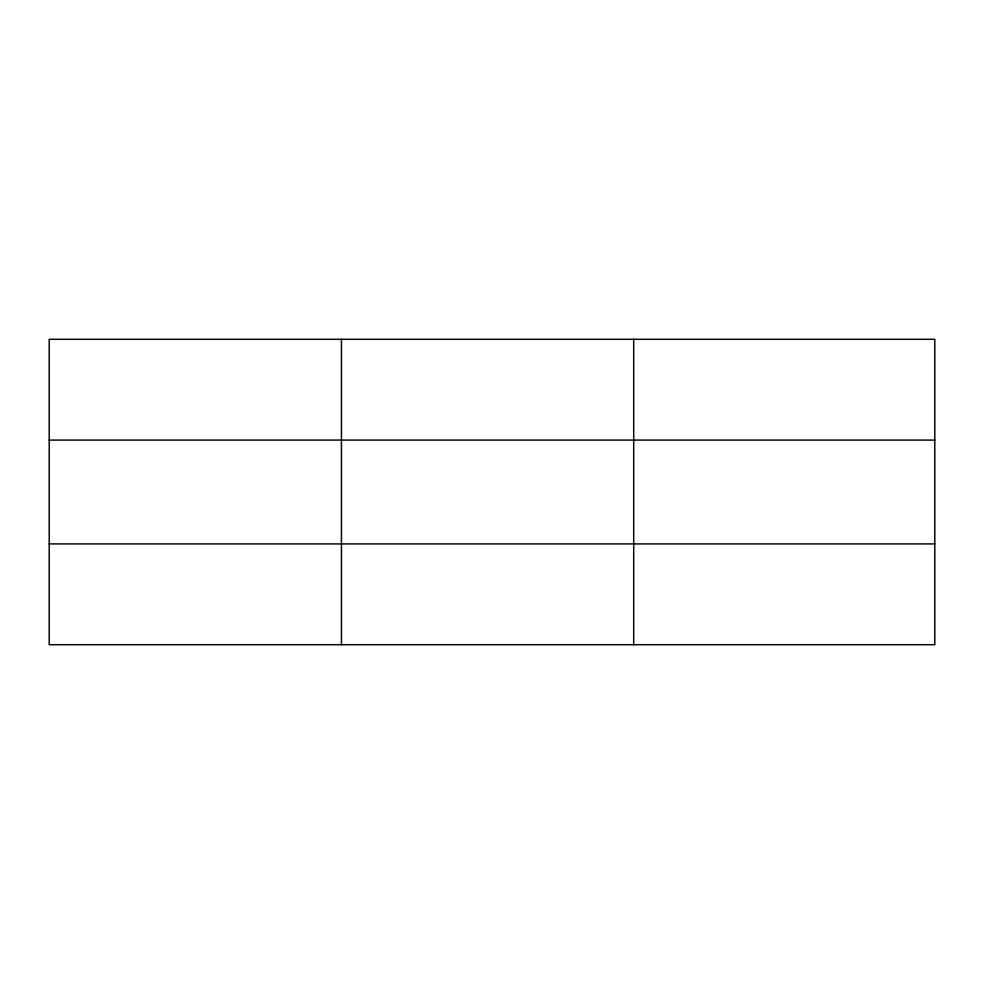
<?xml version="1.0" encoding="UTF-8"?>
<svg xmlns="http://www.w3.org/2000/svg" width="984" height="984" viewBox="0 0 984 984"><rect width="100%" height="100%" fill="white"/><g stroke="black" fill="none" stroke-linecap="round" stroke-linejoin="round"><path stroke-width="1.48" d="M341.448 644.704L341.448 339.296M633.696 644.704L633.696 339.296M934.8 543.918L934.8 644.704L49.2 644.704L49.2 339.296L934.8 339.296L934.8 543.918L49.2 543.918M49.2 440.082L934.8 440.082"/></g></svg>
